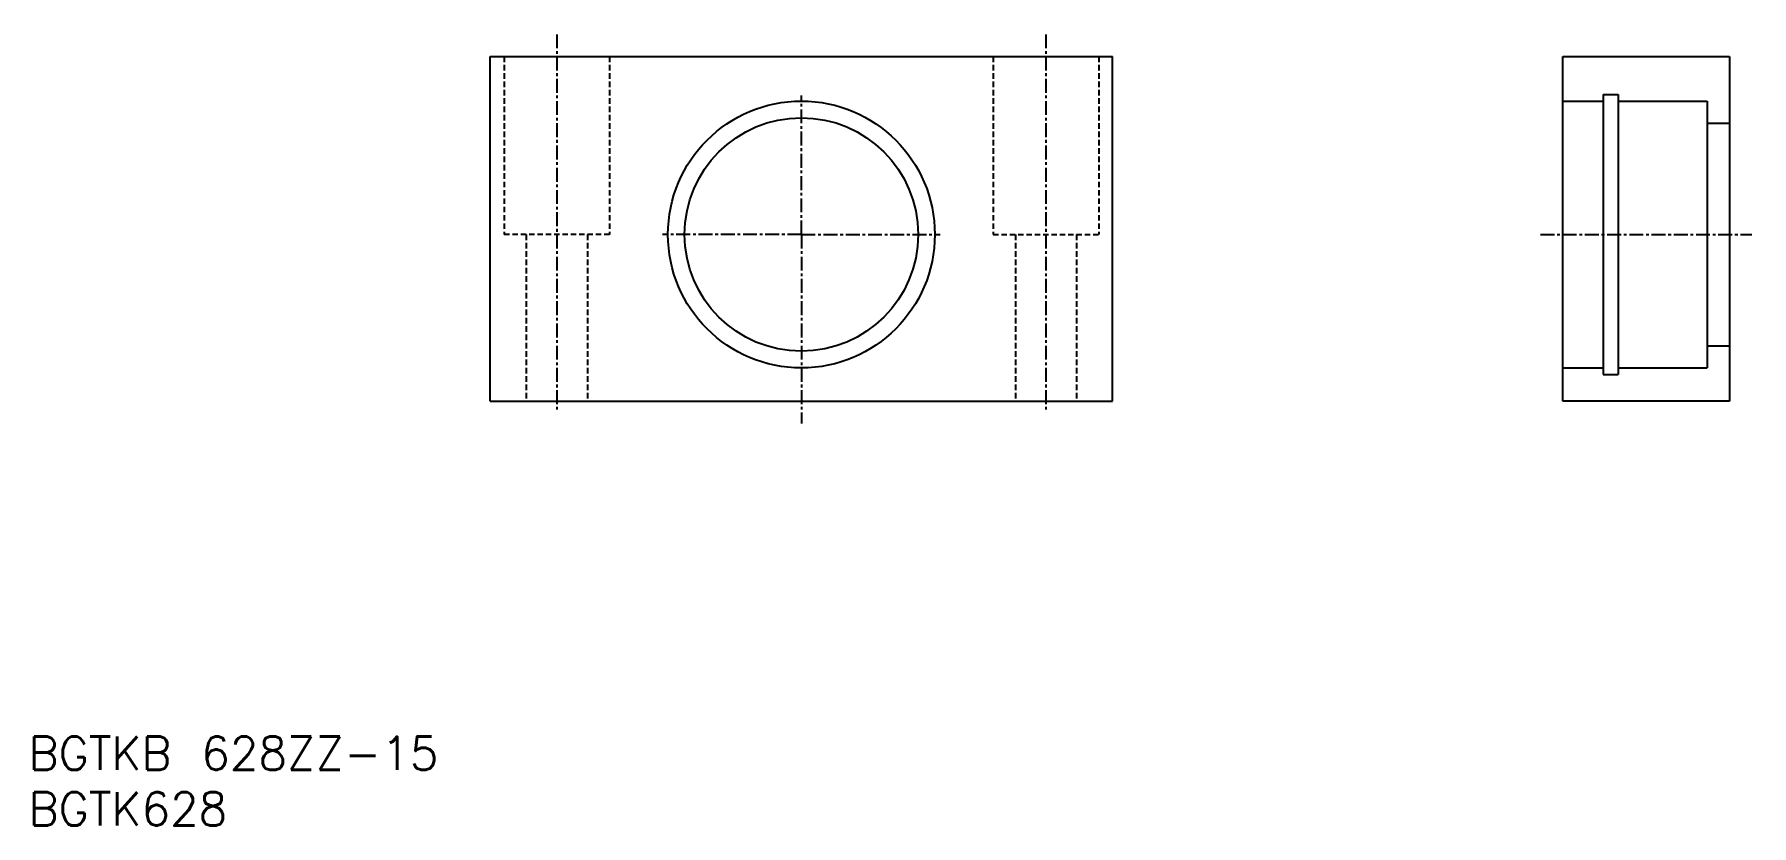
# Model space of a CAD drawing. Extents: x 45 to 200, y 37 to 108.
import ezdxf
from ezdxf.enums import TextEntityAlignment as Align

# ---------------------------------------------------------------- set-up
doc = ezdxf.new("R2010")
doc.units = 0
doc.linetypes.add('CENTER', pattern=[2, 1.25, -0.25, 0.25, -0.25])
doc.linetypes.add('DASHED', pattern=[0.75, 0.5, -0.25])
doc.layers.get('0').update_dxf_attribs({"linetype": 'CONTINUOUS'})
doc.layers.add('CENTER', color=1, linetype='CENTER')
doc.styles.get("Standard").update_dxf_attribs({"font": 'txt.shx', "bigfont": 'extfont.shx'})

msp = doc.modelspace()

# ---------------------------------------------------------------- linework, layer by layer
at = {"color": 7, "linetype": 'CONTINUOUS'}
for p, q in [((86.3, 75.46), (86.3, 106.46)), ((86.3, 106.46), (142.3, 106.46)), ((142.3, 75.46), (142.3, 106.46)), ((182.79, 75.46), (182.79, 106.46)), ((182.79, 106.46), (197.79, 106.46)), ((197.79, 106.46), (197.79, 75.46)), ((182.79, 102.46), (186.44, 102.46)), ((186.44, 103.06), (187.79, 103.06)), ((186.44, 103.06), (186.44, 77.86)), ((187.79, 103.06), (187.79, 77.86)), ((187.79, 102.46), (195.79, 102.46)), ((195.79, 102.46), (195.79, 78.46)), ((195.79, 100.46), (197.79, 100.46)), ((195.79, 80.46), (197.79, 80.46)), ((182.79, 78.46), (186.44, 78.46)), ((186.44, 77.86), (187.79, 77.86)), ((187.79, 78.46), (195.79, 78.46)), ((86.3, 75.46), (142.3, 75.46)), ((197.79, 75.46), (182.79, 75.46))]:
    msp.add_line(p, q, dxfattribs=at)
at = {"color": 3, "linetype": 'DASHED'}
for p, q in [((87.55, 106.46), (87.55, 90.46)), ((97.05, 106.46), (97.05, 90.46)), ((131.54, 106.46), (131.54, 90.46)), ((141.05, 106.46), (141.05, 90.46)), ((97.05, 90.46), (87.55, 90.46)), ((89.55, 90.46), (89.55, 75.46)), ((95.05, 90.46), (95.05, 75.46)), ((131.54, 90.46), (141.05, 90.46)), ((133.55, 90.46), (133.55, 75.46)), ((139.05, 90.46), (139.05, 75.46))]:
    msp.add_line(p, q, dxfattribs=at)
at = {"color": 7, "linetype": 'CONTINUOUS'}
for radius in [12, 10.5]:
    msp.add_circle((114.3, 90.46), radius, dxfattribs=at)
at = {"layer": 'CENTER', "color": 1, "linetype": 'CENTER'}
for p, q in [((92.3, 108.46), (92.3, 74.46)), ((136.3, 108.46), (136.3, 74.46)), ((114.3, 90.46), (114.3, 102.96)), ((114.3, 90.46), (101.8, 90.46)), ((114.3, 90.46), (114.3, 73.46)), ((114.3, 90.46), (126.8, 90.46)), ((180.79, 90.46), (199.79, 90.46))]:
    msp.add_line(p, q, dxfattribs=at)

# ---------------------------------------------------------------- texts
at = {"color": 7, "linetype": 'CONTINUOUS'}
for s, p in [('BGTKB 628ZZ-15', (44.78, 43.8)), ('BGTK628', (44.78, 38.8))]:
    msp.add_text(s, height=3, dxfattribs=at).set_placement(p, align=Align.MIDDLE_LEFT)

doc.saveas('drawing.dxf')
